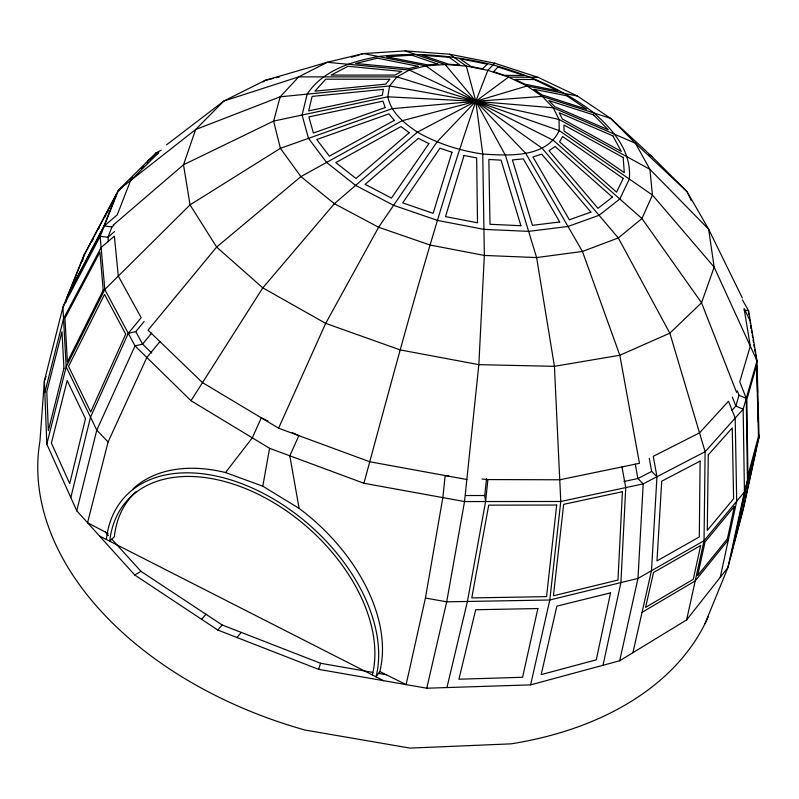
<?xml version="1.0" encoding="UTF-8"?>
<svg xmlns="http://www.w3.org/2000/svg" width="799" height="799" viewBox="0 0 799 799"><rect width="100%" height="100%" fill="white"/><g stroke="black" fill="none" stroke-linecap="round" stroke-linejoin="round"><path stroke-width="1.2" d="M720.279 577.248L736.698 501.243L735.19 418.107L728.538 401.198L699.515 432.878L653.272 456.319L656.958 476.723L651.485 570.706L632.898 652.703M446.941 687.559L467.435 601.457L485.602 501.542L484.733 495.53L486.501 478.511M485.602 501.542L487.889 479.57L559.749 479.78L639.47 463.31L619.824 355.245L582.441 251.455L525.732 153.338L475.814 101.303L445.193 64.529L405.083 50.896L363.485 53.563L327.23 62.292L265.018 80.399L223.87 101.034L166.542 144.829M292.214 432.499L298.866 435.655L289.817 455.8L299.096 508.384A157.163 102.392 41.3 0 1 379.805 671.55L406.122 684.613L425.428 598.042L442.846 497.617L445.163 475.555L448.728 475.884M299.096 508.384L262.811 486.211L269.563 448.299L191.001 400.708L135.021 345.907L104.789 289.498L100.145 236.344L118.512 190.042L155.995 152.879L161.278 150.172M603.015 665.287L620.913 582.591L625.757 487.59L621.982 466.926M482.616 104.309L409.338 70.052L396.953 76.884L389.552 85.982L387.815 96.809C391.061 112.899 404.544 123.475 417.448 132.125C437.542 143.71 459.874 150.661 482.756 154.047C508.374 155.655 546.206 158.292 559.21 130.577L559.06 119.45L553.248 107.805L542.301 96.409L527.05 85.972L508.504 77.113L487.839 70.342L466.306 66.057L445.193 64.529L425.797 65.878L409.338 70.052L327.23 62.292L298.706 76.874L223.87 101.034L195.635 129.528L118.512 190.042L83.955 255.181L62.911 307.216L44.374 380.923L46.811 444.124L76.744 510.781L134.761 575.02L217.777 630.031L318.601 669.342L426.766 688.209L530.606 684.873L619.674 660.773L686.631 619.894L704.039 540.713L705.118 451.715L669.842 333.163L618.306 237.952L542.102 148.205L425.797 65.878L363.485 53.563L351.55 57.208M730.965 555.994L747.445 480.628L746.256 398.401L739.754 381.722L750.301 346.147L744.059 308.424L750.311 321.148L750.361 323.625M619.674 660.773L637.992 578.406L643.205 483.864L637.892 478.531L635.255 464.059M530.606 684.873L549.802 599.999L560.768 501.482L554.426 366.332L536.608 257.568L505.467 155.356L475.814 101.303L466.306 66.057L449.607 54.212L405.083 50.896M426.766 688.209L446.701 601.827L464.529 501.562L478.851 364.644L484.344 255.44L482.756 154.047L475.814 101.303L487.839 70.342L494.721 63.191L538.087 77.353L577.467 96.04L610.626 118.362L651.924 156.504L687.02 191.63L708.643 229.213L742.321 297.967M70.821 497.597L90.517 417.178L128.289 333.343L141.183 317.692L118.302 276.084L114.357 236.144L101.123 247.46L63.54 318.631L44.824 392.599M76.744 510.781L96.789 430.132L135.021 345.907L142.582 344.109L151.75 333.013M82.457 261.133L83.955 255.181M46.811 444.124L66.177 366.881L104.789 289.498L190.042 204.874L280.389 148.324L392.039 108.674L475.814 101.303L542.301 96.409L610.626 118.362L635.425 143.241L687.02 191.63L691.325 200.599M65.718 302.541L67.236 296.519L104.25 225.997L117.263 214.801L130.567 180.584L158.721 152.599L148.145 160.669L147.016 162.876M159.95 341.622L146.836 357.463L108.085 441.967L87.56 522.766L108.085 533.452M742.351 299.805L748.533 310.641L757.013 360.838L743.16 409.208L705.118 451.715L643.205 483.864L560.768 501.482L464.529 501.562L363.925 483.265C398.681 355.245 432.459 226.746 475.814 101.303L508.504 77.113L538.087 77.353M737.277 390.811L739.015 395.255L735.849 406.022L731.844 410.456M318.601 669.342L320.599 663.28L372.823 672.408M113.848 225.298L111.99 226.896L107.965 237.233L108.374 241.688M46.112 376.519L44.374 380.923L39.95 441.078A346.806 230.921 13.2 0 0 305.078 730.046L409.997 748.104L511 743.859A346.806 230.921 13.2 0 0 708.164 616.908M704.968 623.749L727.909 567.57L743.29 509.263L759.05 437.083L757.013 360.838L714.166 267.126L652.433 195.036L559.21 130.577L473.477 100.454M466.836 479.51L369.747 461.762L278.591 428.194L325.692 323.365L378.606 227.246L436.993 141.962L475.814 101.303L527.05 85.972L577.467 96.04M154.866 155.076L155.995 152.879L157.932 153.728M91.915 241.488L93.084 239.281M98.337 229.393L99.505 227.196M104.759 217.298L105.927 215.101M107.096 212.904L108.265 210.706M112.349 203.006L114.686 198.611M191.001 400.708L262.801 287.87L334.382 203.705L417.448 132.125L475.814 101.303L553.248 107.805L635.425 143.241L649.907 169.328L708.643 229.213L714.166 267.126L701.542 302.771L669.842 333.163L619.824 355.245L554.426 366.332L478.851 364.644L400.049 349.882L325.692 323.365L262.801 287.87L216.639 247.071L190.042 204.874L183.5 164.774L195.635 129.528L280.179 96.799L389.552 85.982L478.261 101.733M379.805 671.55L376.019 676.833A157.763 102.402 41.3 0 0 261.782 492.584A157.763 102.402 41.3 0 0 106.367 539.485M133.133 488.788A157.163 102.392 41.3 0 1 225.518 472.549L252.294 437.842L261.293 417.827L267.905 420.963M686.631 619.894L727.909 567.57L744.438 491.894L759.05 437.083L758.651 434.626M728.358 539.844L695.2 580.923L642.046 612.334M128.289 333.343L135.81 331.595L144.14 321.498M236.943 637.502L241.248 632.399M474.236 103.171L475.814 101.303L478.182 102.022M217.777 630.031L222.152 624.968L320.599 663.28M201.588 619.305L206.002 614.301M118.771 190.911L122.227 187.485M130.007 179.755L132.604 177.178M141.253 168.599L143.85 166.022M113.258 225.078L183.5 164.774L273.618 121.088L387.815 96.809L475.814 101.303L553.487 140.404L641.957 218.546L701.542 302.771L736.588 392.419M114.527 231.61L107.965 237.233L100.145 236.344L62.911 307.216L66.177 366.881L96.789 430.132L108.085 441.967M263.091 81.937L265.018 80.399L273.468 78.352M473.717 102.632L475.814 101.303L477.922 102.582M134.761 575.02L140.964 571.335L222.152 624.968M656.958 476.723L651.644 471.44L637.892 478.531L623.959 481.477M473.467 102.132L475.814 101.303L477.712 102.881M275.885 77.763L279.51 76.884M473.388 101.713L475.814 101.303L477.393 103.241M473.338 101.373L475.814 101.303L476.853 103.56M465.867 495.52L484.733 495.53M481.967 479.01L487.889 479.57M472.119 100.944L475.814 101.303L476.034 103.74M104.25 225.997L111.99 226.896M744.119 310.142L748.533 310.641L748.613 314.337M378.486 673.397L386.257 674.756M425.428 598.042L446.701 601.827L549.802 599.999L637.992 578.406L704.039 540.713L744.438 491.894L743.16 409.208L735.849 406.022L732.343 397.063M449.607 54.212L494.721 63.191M473.388 100.774L559.06 119.45L649.907 169.328L652.433 195.036L641.957 218.546L618.306 237.952L582.441 251.455L536.608 257.568L484.344 255.44L430.082 245.043L378.606 227.246L334.382 203.705L300.903 176.609L280.389 148.324L273.618 121.088L280.179 96.799L298.706 76.874L396.953 76.884L475.814 101.303L402.107 120.739L300.903 176.609L216.639 247.071L148.035 330.147L202.507 382.621L278.591 428.194M225.518 472.549L262.811 486.211M269.563 448.299L363.925 483.265M739.015 395.255L746.256 398.401M99.515 535.999L383.56 680.678M648.868 154.437L651.924 156.504M151.75 353.038L142.582 344.109L135.81 331.595M105.198 531.944L108.534 535.62M111.77 539.185L140.964 571.335M649.257 458.276L651.644 471.44M751.09 328.039L750.68 325.642L750.73 328.109M751.489 330.436L751.899 332.823M752.298 335.22L752.708 337.617M753.107 340.014L753.517 342.411M753.916 344.808L754.316 347.205M754.725 349.602L755.125 351.999M755.534 354.396L755.934 356.793M756.343 359.18L756.743 361.577M757.043 372.753L757.582 392.629M757.842 402.556L758.381 422.431M372.334 674.955A153.628 99.715 41.3 0 0 261.043 495.68A153.628 99.715 41.3 0 0 109.733 541.203L114.327 536.658A153.048 99.705 41.3 0 1 135.91 491.824M700.114 461.103L699.295 536.938L656.978 560.928L661.712 481.198L700.114 461.103M708.274 454.881L707.285 530.386L733.602 498.766L732.244 427.934L708.274 454.881M622.421 491.715L617.977 580.054L553.427 595.784L563.665 504.339L622.421 491.715M556.683 505.048L546.556 596.633L471.79 597.922L488.718 505.148L556.683 505.048M383.32 89.378L382.351 95.201L308.684 110.861L312.129 96.389L383.32 89.378M610.546 592.868L596.264 659.844L541.173 674.616L556.863 606.141L610.546 592.868M734.381 506.386L727.39 538.806L697.647 575.58L705.068 541.882L734.381 506.386M700.663 545.517L693.272 579.285L645.582 607.39L653.522 572.493L700.663 545.517M747.305 482.476L734.001 543.27L743.35 507.894L756.104 449.428L747.305 482.476M537.877 608.548L522.576 677.272L458.916 679.23L475.705 609.737L537.877 608.548M85.503 418.686L69.713 483.595L51.396 443.085L67.176 380.554L85.503 418.686M307.166 94.122L302.082 115.036L308.484 138.347L326.601 162.427L355.615 185.408L393.607 205.333L437.612 220.434L483.934 229.363L528.628 231.37L567.999 226.467L599.06 215.291L619.824 198.991L629.332 179.066C631.769 151.351 613.512 130.347 594.146 113.068C564.244 90.007 529.248 75.046 493.073 64.899C455.62 55.77 416.878 51.815 378.486 56.529C351.63 61.463 323.066 70.192 307.166 94.122M63.94 368.319L48.359 430.651L46.801 391.62L62.002 331.725L63.94 368.319M758.481 436.334L747.934 475.785L746.845 399.47L756.573 365.433L758.481 436.334M464.059 155.445L445.502 216.619L477.522 222.791L476.663 157.912L464.059 155.445M451.974 152.249L433.118 213.323L402.686 202.896L439.959 148.215L451.974 152.249M116.564 194.157L103.63 226.726L69.283 292.184L84.424 254.711L116.564 194.157M125.723 334.142L90.706 411.964L68.564 366.371L104.519 294.432L125.723 334.142M623.23 178.417L616.568 192.169L559.57 141.832L562.616 136.539L623.23 178.417M103.201 290.147L67.386 361.987L64.949 318.252L99.925 252.085L103.201 290.147M428.893 143.62L391.44 198.092L365.143 184.339L418.386 138.327L428.893 143.62M389.762 79.251L385.767 84.135L314.956 91.166L325.652 79.201L389.762 79.251M497.937 66.956L493.632 71.72L504.698 75.346L524.294 75.575L497.937 66.956M487.31 64.18L482.566 68.824L471.05 66.537L459.874 58.717L487.31 64.18M409.198 132.714L355.954 178.467L335.83 162.606L400.968 126.572L409.198 132.714M612.414 197.123L597.992 208.349L549.013 150.721L555.105 146.507L612.414 197.123M394.297 120.369L329.368 156.155L316.754 139.525L388.913 113.877L394.297 120.369M401.667 71.421L395.006 75.076L331.136 75.106L348.014 66.287L401.667 71.421M590.88 212.105L569.347 219.785L532.943 156.934L541.732 154.157L590.88 212.105M385.188 107.555L313.388 133.034L308.873 116.914L382.961 101.173L385.188 107.555M418.107 66.297L409.268 68.534L355.665 63.501L377.388 58.187L418.107 66.297M559.69 221.982L532.444 225.328L512.399 159.95L523.295 158.851L559.69 221.982M437.922 64.13L427.525 64.849L386.656 56.819L411.785 55.171L437.922 64.13M534.221 79.51L514.985 79.441L524.913 84.185L558.072 90.856L534.221 79.51M520.908 225.718L490.007 224.289L488.848 159.46L501.063 160.15L520.908 225.718M449.118 57.238L422.092 55.251L448.559 64.19L459.864 65.009L449.118 57.238M566.731 95.76L533.792 89.248L541.972 94.841L586.686 109.253L566.731 95.76M593.557 114.876L548.873 100.574L554.756 106.686L608.299 129.818L593.557 114.876M612.893 135.85L559.19 112.749L562.336 119.001L621.272 151.41L612.893 135.85M623.18 157.493L563.934 125.014L564.044 130.996L624.299 172.684L623.18 157.493"/></g></svg>
